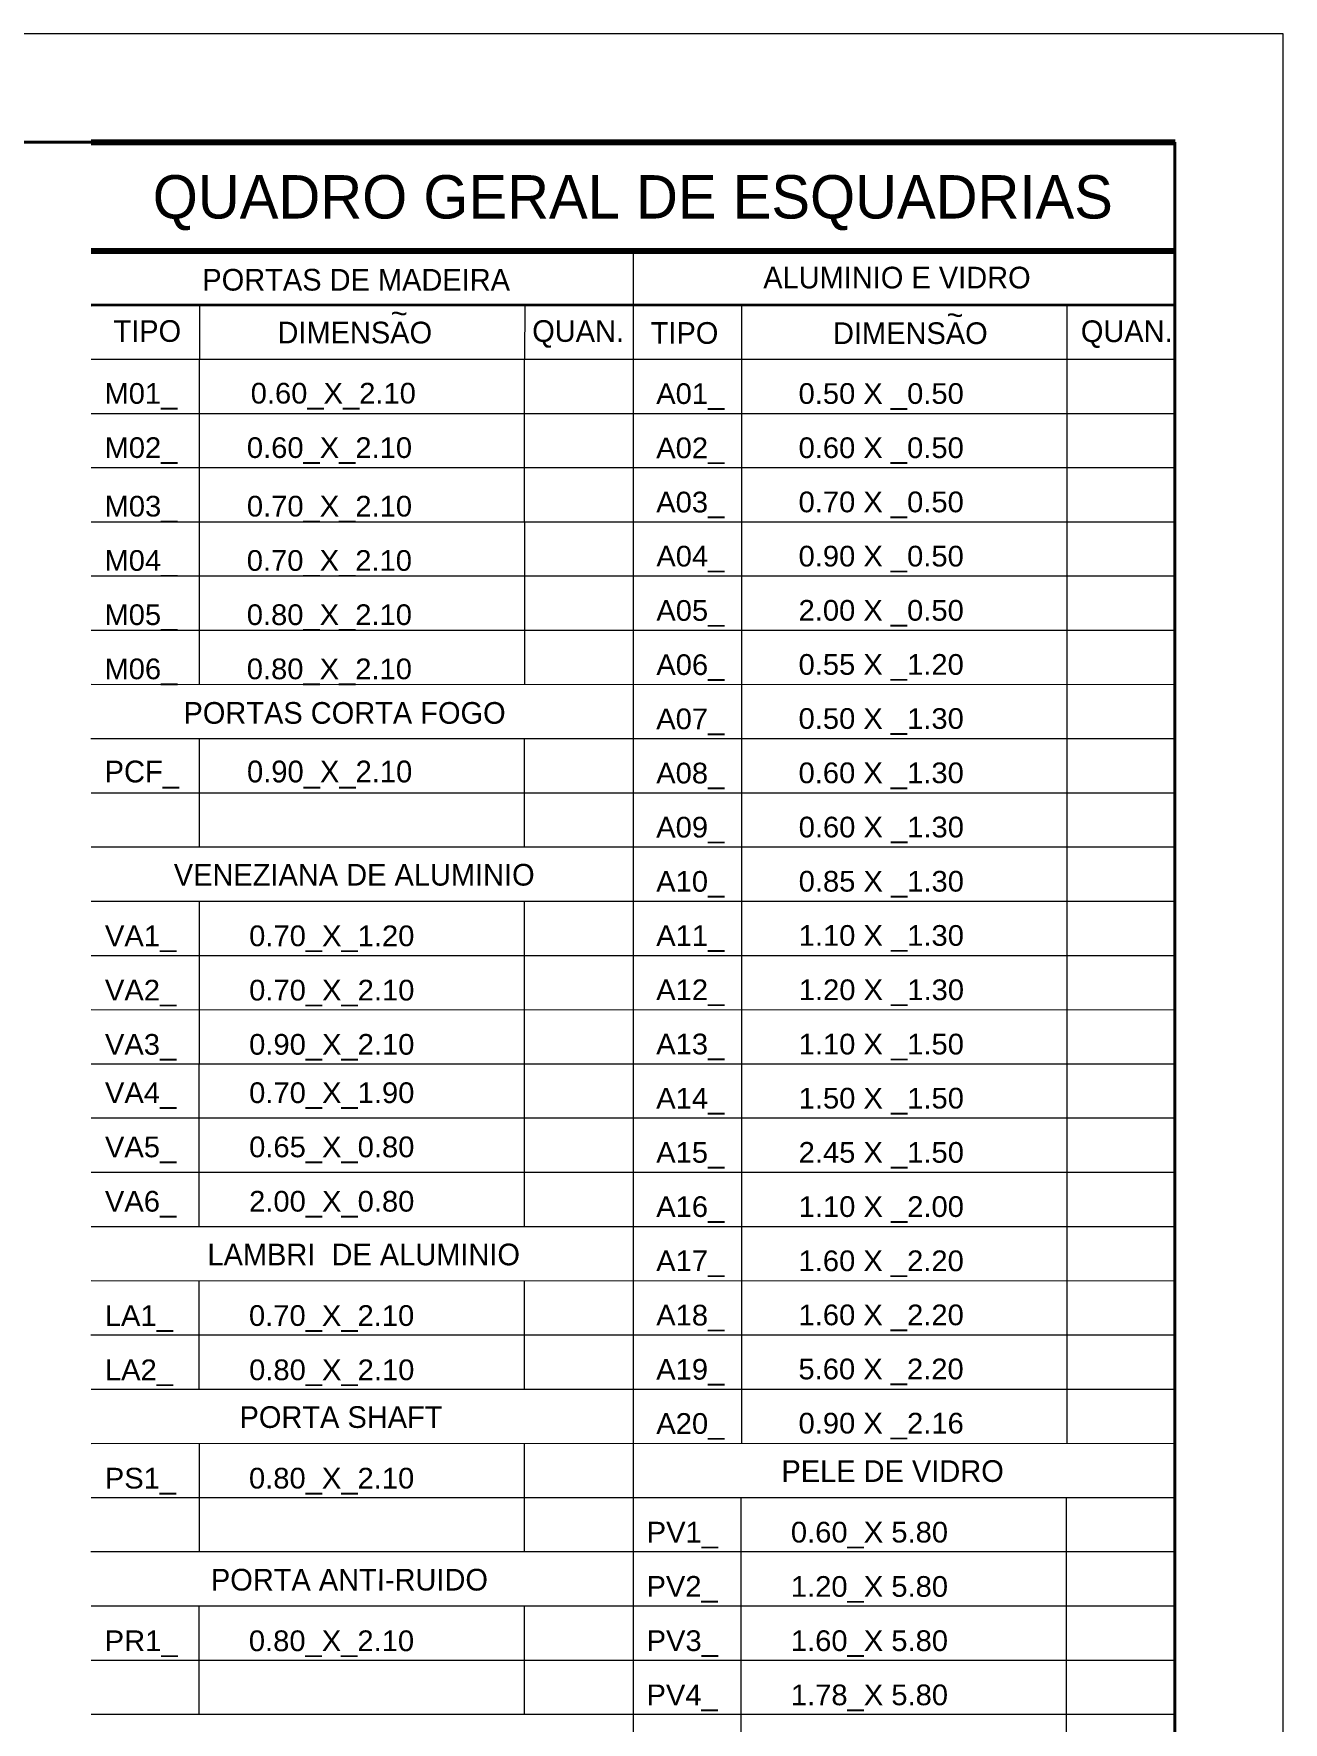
# Model space of a CAD drawing. Header units: metres. Extents: x 3.9 to 63.3, y 8 to 50.1.
# Drawn here: x 57.59 to 63.35, y 42.28 to 50.07 of the extents above; entities that cross this region are included whole.
import ezdxf
from ezdxf.enums import TextEntityAlignment as Align

# ---------------------------------------------------------------- set-up
doc = ezdxf.new("R2010")
doc.units = ezdxf.units.M
doc.header["$MEASUREMENT"] = 0
doc.layers.add('00-EDIFICACOES TÉRREO', color=7, linetype='Continuous', lineweight=0)
doc.layers.add('Level 63', color=7, linetype='Continuous', lineweight=0)
doc.styles.add('Style-INTL_ENGINEERING', font='INTL_ENGINEERING.shx')

msp = doc.modelspace()

# ---------------------------------------------------------------- linework, layer by layer
at = {"layer": '00-EDIFICACOES TÉRREO', "color": 2, "linetype": 'Continuous', "lineweight": 140}
for p, q in [((57.8511, 49.5681), (62.8511, 49.568)), ((57.8511, 49.068), (62.8511, 49.0679))]:
    msp.add_line(p, q, dxfattribs=at)
at = {"layer": '00-EDIFICACOES TÉRREO', "color": 2, "linetype": 'Continuous', "lineweight": 13}
for p, q in [((57.8511, 49.068), (61.851, 49.068)), ((60.3507, 49.0681), (60.3503, 37.3179)), ((58.3511, 48.8179), (58.3504, 48.5681)), ((59.8507, 48.8181), (59.8506, 48.568)), ((60.8508, 48.818), (60.8508, 43.5679)), ((62.351, 48.8179), (62.3507, 43.5682)), ((57.851, 48.5679), (62.8506, 48.5676)), ((58.3507, 47.0681), (58.3504, 48.5681)), ((59.8509, 47.0679), (59.8506, 48.568)), ((57.851, 48.3179), (62.8506, 48.3176)), ((57.851, 48.0678), (62.8504, 48.068)), ((57.851, 47.8178), (62.8508, 47.8182)), ((57.851, 47.5678), (62.8508, 47.5682)), ((57.851, 47.3177), (62.8508, 47.3181)), ((57.8507, 47.0681), (62.851, 47.0676)), ((57.8503, 46.8179), (62.8508, 46.818)), ((58.3504, 46.318), (58.3507, 46.8179)), ((59.8505, 46.318), (59.8506, 46.8179)), ((57.8507, 46.5681), (62.8503, 46.5678)), ((57.8507, 46.318), (62.8507, 46.318)), ((57.8509, 46.0675), (62.8507, 46.0679)), ((58.3498, 44.5674), (58.3501, 46.0676)), ((59.8499, 44.5676), (59.8498, 46.0677)), ((57.8511, 45.8182), (62.8511, 45.8181)), ((57.8511, 45.5682), (62.8509, 45.5674)), ((57.8511, 45.3181), (62.8511, 45.3181)), ((57.8511, 45.0681), (62.8511, 45.068)), ((57.851, 44.818), (62.8511, 44.818)), ((57.8508, 44.5673), (62.8511, 44.5679)), ((57.851, 44.318), (62.8509, 44.3172)), ((58.3499, 43.8177), (58.35, 44.3168)), ((59.8498, 43.8177), (59.8498, 44.3165)), ((57.8503, 44.0681), (62.8511, 44.0679)), ((57.851, 43.8179), (62.8504, 43.818)), ((57.8512, 43.5674), (62.8508, 43.5682)), ((58.3503, 43.0671), (58.3504, 43.5669)), ((59.8502, 43.067), (59.8502, 43.5666)), ((57.851, 43.3178), (62.8503, 43.318)), ((60.8496, 40.8183), (60.8497, 43.3187)), ((62.3499, 40.8181), (62.3495, 43.3184)), ((57.8503, 43.068), (62.8508, 43.0682)), ((57.8507, 42.8182), (62.851, 42.8177)), ((58.3496, 42.3172), (58.3497, 42.817)), ((59.8495, 42.3171), (59.8494, 42.8167)), ((57.8507, 42.5682), (62.8507, 42.5681)), ((57.8504, 42.3186), (62.8507, 42.3181))]:
    msp.add_line(p, q, dxfattribs=at)
at = {"layer": '00-EDIFICACOES TÉRREO', "color": 2, "linetype": 'Continuous', "lineweight": 40}
msp.add_line((57.8508, 48.8173), (62.8511, 48.8179), dxfattribs=at)
at = {"layer": 'Level 63', "color": 131, "linetype": 'Continuous', "lineweight": 40}
for p, q in [((5.1495, 49.5691), (62.85, 49.5686)), ((62.85, 49.5686), (62.8495, 8.5181))]:
    msp.add_line(p, q, dxfattribs=at)
at = {"layer": 'Level 63', "color": 131, "linetype": 'Continuous', "lineweight": 0, "flags": 128}
msp.add_lwpolyline([(63.3495, 50.0686), (3.899, 50.0686), (3.899, 8.0186), (63.3495, 8.0186)], close=True, dxfattribs=at)

# ---------------------------------------------------------------- texts
at = {"layer": '00-EDIFICACOES TÉRREO', "color": 2, "linetype": 'Continuous', "lineweight": 40, "style": 'Style-INTL_ENGINEERING'}
msp.add_text('QUADRO GERAL DE ESQUADRIAS', height=0.199989, rotation=359.99928, dxfattribs=at).set_placement((60.3495, 49.3165), align=Align.MIDDLE_CENTER)
at = {"layer": '00-EDIFICACOES TÉRREO', "color": 2, "linetype": 'Continuous', "lineweight": 0, "style": 'Style-INTL_ENGINEERING'}
for s, height, p in [('PORTAS DE MADEIRA', 0.099996, (58.364, 48.8841)), ('ALUMINIO E VIDRO', 0.099996, (60.951, 48.8941)), ('PORTAS CORTA FOGO', 0.099996, (58.277, 46.8863)), ('VENEZIANA DE ALUMINIO', 0.099996, (58.2323, 46.1399)), ('LAMBRI  DE ALUMINIO', 0.099999, (58.3875, 44.3886)), ('PORTA SHAFT', 0.099999, (58.5355, 43.6386)), ('PELE DE VIDRO', 0.099999, (61.035, 43.3896)), ('PORTA ANTI-RUIDO', 0.099999, (58.4035, 42.8886))]:
    msp.add_text(s, height=height, rotation=359.99928, dxfattribs=at).set_placement(p)
at = {"layer": '00-EDIFICACOES TÉRREO', "color": 2, "linetype": 'Continuous', "lineweight": 13, "style": 'Style-INTL_ENGINEERING'}
for s, height, rotation, p in [('TIPO', 0.1, 359.99928, (57.954, 48.6476)), ('~', 0.1, 359.99928, (59.233, 48.7301)), ('QUAN.', 0.1, 359.99928, (59.8855, 48.6476)), ('~', 0.1, 359.99928, (61.7965, 48.7226)), ('DIMENSAO', 0.1, 359.99928, (58.7105, 48.6406)), ('TIPO', 0.1, 359.99928, (60.432, 48.6386)), ('DIMENSAO', 0.1, 359.99928, (61.273, 48.6376)), ('QUAN.', 0.1, 359.99928, (62.416, 48.6466)), ('PCF_', 0.10049, 359.99929, (57.913, 46.6158)), ('0.90_X_2.10', 0.100494, 359.99929, (58.57, 46.6158))]:
    msp.add_text(s, height=height, rotation=rotation, dxfattribs=at).set_placement(p)
for s, height, width, p in [('M01_', 0.09541, 1.052633, (57.9125, 48.3621)), ('0.60_X_2.10', 0.095415, 1.052633, (58.587, 48.3631)), ('A01_', 0.09541, 1.052633, (60.4575, 48.3611)), ('0.50 X _0.50', 0.095496, 1.0524, (61.114, 48.3616)), ('M02_', 0.09541, 1.052633, (57.913, 48.1121)), ('0.60_X_2.10', 0.095415, 1.052633, (58.5695, 48.1121)), ('A02_', 0.09541, 1.052633, (60.4575, 48.1111)), ('0.60 X _0.50', 0.095493, 1.052433, (61.114, 48.1116)), ('M03_', 0.09541, 1.052633, (57.913, 47.8421)), ('0.70_X_2.10', 0.095415, 1.052633, (58.5695, 47.8421)), ('A03_', 0.09541, 1.052633, (60.4575, 47.8611)), ('0.70 X _0.50', 0.095493, 1.052433, (61.114, 47.8616)), ('M04_', 0.09541, 1.052633, (57.9125, 47.5916)), ('0.70_X_2.10', 0.095415, 1.052633, (58.569, 47.5916)), ('A04_', 0.09541, 1.052633, (60.458, 47.6116)), ('0.90 X _0.50', 0.095496, 1.0524, (61.114, 47.6116)), ('M05_', 0.09541, 1.052633, (57.9125, 47.3416)), ('0.80_X_2.10', 0.095415, 1.052633, (58.569, 47.3416)), ('A05_', 0.09541, 1.052633, (60.458, 47.3611)), ('2.00 X _0.50', 0.095493, 1.052433, (61.114, 47.3616)), ('A06_', 0.09541, 1.052633, (60.458, 47.1111)), ('0.55 X _1.20', 0.095493, 1.052433, (61.114, 47.1121)), ('M06_', 0.09541, 1.052633, (57.9125, 47.0916)), ('0.80_X_2.10', 0.095415, 1.052633, (58.569, 47.0916)), ('A07_', 0.09541, 1.052633, (60.4575, 46.8611)), ('0.50 X _1.30', 0.09549, 1.052466, (61.114, 46.8626)), ('A08_', 0.09541, 1.052633, (60.4575, 46.6111)), ('0.60 X _1.30', 0.09549, 1.052466, (61.114, 46.6121)), ('A09_', 0.09541, 1.052633, (60.4575, 46.3616)), ('0.60 X _1.30', 0.09549, 1.052466, (61.1145, 46.3621)), ('A10_', 0.09541, 1.052633, (60.4575, 46.1116)), ('0.85 X _1.30', 0.09549, 1.052466, (61.1145, 46.1121)), ('VA1_', 0.09541, 1.052633, (57.9148, 45.8604)), ('0.70_X_1.20', 0.095493, 1.052433, (58.5798, 45.8604)), ('A11_', 0.09541, 1.052633, (60.4575, 45.8616)), ('1.10 X _1.30', 0.09549, 1.052466, (61.1145, 45.8621)), ('VA2_', 0.09541, 1.052633, (57.9148, 45.6099)), ('0.70_X_2.10', 0.095493, 1.052433, (58.5798, 45.6099)), ('A12_', 0.09541, 1.052633, (60.4575, 45.6116)), ('1.20 X _1.30', 0.09549, 1.052466, (61.115, 45.6116)), ('VA3_', 0.09541, 1.052633, (57.9148, 45.3599)), ('0.90_X_2.10', 0.095493, 1.052433, (58.5798, 45.3599)), ('A13_', 0.09541, 1.052633, (60.4575, 45.3616)), ('1.10 X _1.50', 0.09549, 1.052466, (61.1145, 45.3611)), ('VA4_', 0.09541, 1.052633, (57.9148, 45.1369)), ('0.70_X_1.90', 0.09549, 1.052466, (58.5798, 45.1369)), ('A14_', 0.09541, 1.052633, (60.4575, 45.1116)), ('1.50 X _1.50', 0.095493, 1.052433, (61.1145, 45.1116)), ('VA5_', 0.09549, 1.052466, (57.9148, 44.8869)), ('0.65_X_0.80', 0.09549, 1.052466, (58.5798, 44.8869)), ('A15_', 0.09541, 1.052633, (60.4575, 44.8616)), ('2.45 X _1.50', 0.095493, 1.052433, (61.1145, 44.8616)), ('VA6_', 0.09549, 1.052466, (57.9146, 44.6362)), ('2.00_X_0.80', 0.09549, 1.052466, (58.5796, 44.6362)), ('A16_', 0.09541, 1.052633, (60.4575, 44.6116)), ('1.10 X _2.00', 0.09549, 1.052466, (61.1145, 44.6116)), ('A17_', 0.09541, 1.052633, (60.4575, 44.3616)), ('1.60 X _2.20', 0.095493, 1.052433, (61.114, 44.3616)), ('LA1_', 0.0955, 1.0524, (57.914, 44.1091)), ('0.70_X_2.10', 0.095493, 1.052433, (58.579, 44.1091)), ('A18_', 0.09541, 1.052633, (60.4575, 44.1111)), ('1.60 X _2.20', 0.095493, 1.052433, (61.114, 44.1121)), ('LA2_', 0.09549, 1.052466, (57.9147, 43.8588)), ('0.80_X_2.10', 0.09549, 1.052466, (58.5797, 43.8588)), ('A19_', 0.09541, 1.052633, (60.4575, 43.8611)), ('5.60 X _2.20', 0.095493, 1.052433, (61.1135, 43.8626)), ('A20_', 0.09549, 1.052466, (60.4579, 43.6113)), ('0.90 X _2.16', 0.09549, 1.052466, (61.1139, 43.6128)), ('PS1_', 0.0955, 1.0524, (57.914, 43.3591)), ('0.80_X_2.10', 0.095493, 1.052433, (58.579, 43.3591)), ('PV1_', 0.0955, 1.0524, (60.4135, 43.1101)), ('0.60_X 5.80', 0.095493, 1.052433, (61.0785, 43.1101)), ('PV2_', 0.0955, 1.0524, (60.4125, 42.8601)), ('1.20_X 5.80', 0.095493, 1.052433, (61.0785, 42.8596)), ('PR1_', 0.09549, 1.052433, (57.9135, 42.6091)), ('0.80_X_2.10', 0.095493, 1.052433, (58.5785, 42.6091)), ('PV3_', 0.0955, 1.0524, (60.413, 42.6096)), ('1.60_X 5.80', 0.095493, 1.052433, (61.0785, 42.6096)), ('PV4_', 0.0955, 1.0524, (60.4125, 42.3596)), ('1.78_X 5.80', 0.095493, 1.052433, (61.0785, 42.3596))]:
    msp.add_text(s, height=height, dxfattribs=dict(at, width=width)).set_placement(p)

doc.saveas('drawing.dxf')
